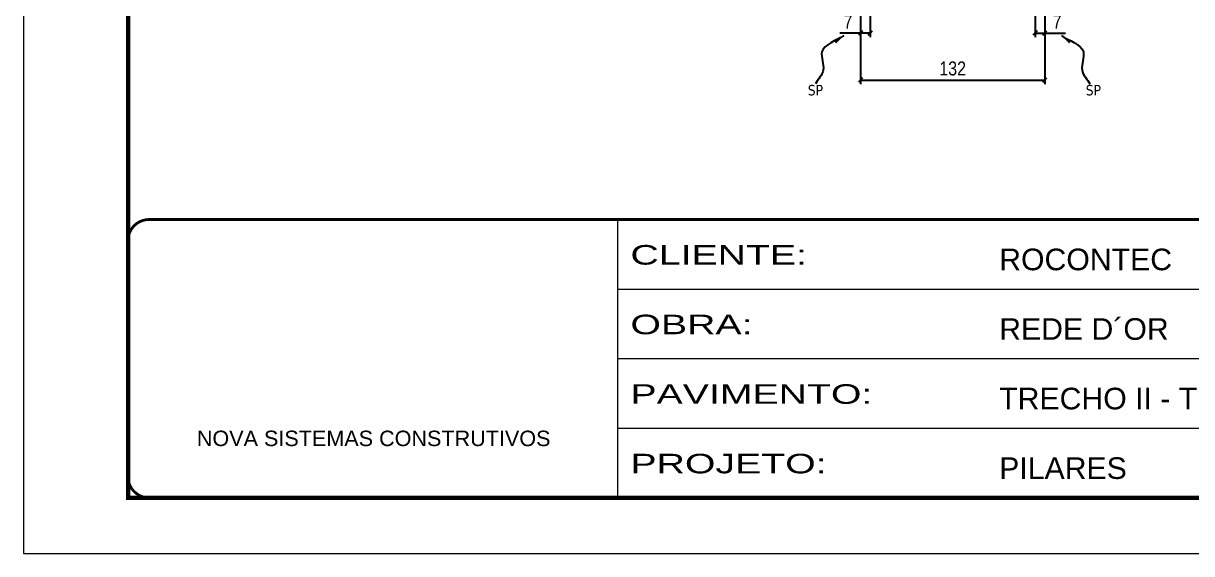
# Model space of a CAD drawing. Extents: x 1945 to 10875, y -3405 to 3369.
# Drawn here: x 3544 to 4380, y -1107 to -728 of the extents above; entities that cross this region are included whole.
import ezdxf

# ---------------------------------------------------------------- set-up
doc = ezdxf.new("R2010")
doc.units = 0
doc.linetypes.add('CONTINUO', pattern=[0])
doc.linetypes.add('DASHED', pattern=[0.75, 0.5, -0.25])
doc.layers.add('COTA', color=241, linetype='Continuous')
doc.layers.add('texto', color=7, linetype='Continuous')
doc.layers.add('Folhas', color=255, linetype='Continuous', lineweight=9)
doc.layers.add('SARRAFO DE PRESSAO', color=251, linetype='DASHED', lineweight=9)
doc.styles.add('ARIAL', font='arial.ttf')
doc.styles.add('COTA TECNICA', font='techl___.ttf', dxfattribs={"height": 10})
doc.styles.add('COTA TECNICA-50', font='techl___.ttf', dxfattribs={"height": 10})
doc.styles.get("Standard").update_dxf_attribs({"font": 'arial.ttf'})
doc.styles.add('Tecnologia', font='')
doc.styles.get('Tecnologia').set_extended_font_data('Forgotten Futurist')
doc.dimstyles.new('COTA PAINEL-50', dxfattribs={"dimtxt": 10, "dimasz": 3, "dimexe": 3, "dimexo": 3, "dimgap": 3, "dimtad": 1, "dimdec": 1, "dimzin": 12, "dimdsep": 46, "dimtxsty": 'COTA TECNICA-50', "dimblk1": 'OBLIQUE', "dimblk2": 'OBLIQUE', "dimsah": 1, "dimcen": 0.9, "dimclrd": 4, "dimclre": 4, "dimclrt": 240, "dimadec": 1, "dimazin": 3, "dimtfac": 1, "dimtdec": 1, "dimtmove": 0, "dimatfit": 3, "dimfxl": 1, "dimtolj": 1, "dimtzin": 12, "dimarcsym": 0})
doc.dimstyles.new('PAINEL', dxfattribs={"dimtxt": 10, "dimasz": 3, "dimexe": 3, "dimexo": 3, "dimgap": 3, "dimtad": 1, "dimdec": 1, "dimzin": 12, "dimdsep": 46, "dimtxsty": 'COTA TECNICA', "dimblk1": 'OBLIQUE', "dimblk2": 'OBLIQUE', "dimsah": 1, "dimcen": 0.9, "dimclrd": 4, "dimclre": 4, "dimclrt": 240, "dimadec": 1, "dimazin": 3, "dimtfac": 1, "dimtdec": 1, "dimtmove": 0, "dimatfit": 3, "dimfxl": 1, "dimtolj": 1, "dimtzin": 12, "dimarcsym": 0})
doc.dimstyles.get("Standard").update_dxf_attribs({"dimtxt": 0.18, "dimasz": 0.18, "dimexe": 0.18, "dimexo": 0.0625, "dimgap": 0.09, "dimtad": 0, "dimtih": 1, "dimtoh": 1, "dimdec": 4, "dimzin": 0, "dimdsep": 46, "dimtxsty": 'Standard', "dimcen": 0.09, "dimadec": 0, "dimazin": 0, "dimtfac": 1, "dimtdec": 4, "dimtofl": 0, "dimtmove": 0, "dimatfit": 3, "dimfxl": 1, "dimtolj": 1, "dimtzin": 0, "dimarcsym": 0})

# ---------------------------------------------------------------- blocks, each defined once
blk = doc.blocks.new('9999999999')
at = {"color": 30, "linetype": 'CONTINUO'}
for p, q in [((98564.56, 34230.21), (98564.56, 34429.45)), ((98564.56, 34379.64), (99583.98, 34379.64)), ((98564.56, 34329.83), (99487.98, 34329.83)), ((98564.56, 34280.02), (99487.98, 34280.02))]:
    blk.add_line(p, q, dxfattribs=at)
at = {"color": 30, "linetype": 'CONTINUO', "const_width": 2}
blk.add_lwpolyline([(99583.98, 34230.21), (99583.98, 34414.45, 0.414214), (99568.98, 34429.45), (98228.98, 34429.45, 0.414214), (98213.98, 34414.45), (98213.98, 34245.21, 0.414214), (98228.98, 34230.21), (99583.98, 34230.21)], format="xyb", dxfattribs=at)
at = {"layer": 'Folhas'}
blk.add_lwpolyline([(98138.98, 34190.21), (99623.98, 34190.21), (99623.98, 35240.21), (98138.98, 35240.21)], close=True, dxfattribs=at)
at = {"layer": 'Folhas', "color": 30, "const_width": 3}
blk.add_lwpolyline([(98213.98, 34230.21), (99583.98, 34230.21), (99583.98, 35200.21), (98213.98, 35200.21)], close=True, dxfattribs=at)
at = {"color": 7, "linetype": 'Continuous', "ltscale": 5, "style": 'ARIAL'}
for s, height, p in [('ROCONTEC', 15.483, (98837.68, 34393.13)), ('REDE D´OR', 15.483, (98837.68, 34343.32)), ('TRECHO II - TÉRREO', 15.4829, (98837.68, 34293.51)), ('NOVA SISTEMAS CONSTRUTIVOS', 11.0592, (98263.19, 34267.21)), ('PILARES', 15.483, (98837.68, 34243.7))]:
    blk.add_text(s, height=height, dxfattribs=at).set_placement(p)
at = {"layer": 'Folhas', "color": 7, "style": 'Tecnologia', "width": 1.5}
for s, p in [('CLIENTE:', (98573.65, 34397.17)), ('OBRA:', (98573.65, 34347.31)), ('PAVIMENTO:', (98573.65, 34297.5)), ('PROJETO:', (98573.65, 34247.69))]:
    blk.add_text(s, height=14, dxfattribs=at).set_placement(p)
blk = doc.blocks.new('_Oblique')
at = {"color": 0, "linetype": 'ByBlock', "lineweight": -2}
blk.add_line((-0.5, -0.5), (0.5, 0.5), dxfattribs=at)
blk = doc.blocks.new('*D180')
at = {"layer": 'COTA', "color": 4, "lineweight": -2, "transparency": 16777216}
for p, q in [((4143.07, -717.07), (4143.07, -771.24)), ((4275.07, -717.07), (4275.07, -771.24)), ((4143.07, -768.24), (4275.07, -768.24))]:
    blk.add_line(p, q, dxfattribs=at)
at = {"layer": 'Defpoints', "color": 0, "transparency": 16777216}
for p in [(4143.07, -714.07), (4275.07, -714.07), (4275.07, -768.24)]:
    blk.add_point(p, dxfattribs=at)
at = {"layer": 'COTA', "color": 4, "lineweight": -2, "transparency": 16777216, "xscale": 3, "yscale": 3, "zscale": 3, "rotation": 180}
blk.add_blockref('_Oblique', (4143.07, -768.24), dxfattribs=at)
at = {"layer": 'COTA', "color": 4, "lineweight": -2, "transparency": 16777216, "xscale": 3, "yscale": 3, "zscale": 3}
blk.add_blockref('_Oblique', (4275.07, -768.24), dxfattribs=at)
at = {"layer": 'COTA', "color": 240, "transparency": 16777216, "insert": (4209.07, -760.02), "char_height": 10, "attachment_point": 5, "style": 'COTA TECNICA'}
blk.add_mtext('\\A1;132', dxfattribs=at)
blk = doc.blocks.new('*D230')
at = {"layer": 'COTA', "color": 4, "lineweight": -2, "transparency": 16777216}
for p, q in [((4143.07, -719.07), (4143.07, -737.58)), ((4150.07, -717.07), (4150.07, -737.58)), ((4143.07, -734.58), (4128.34, -734.58)), ((4150.07, -734.58), (4143.07, -734.58))]:
    blk.add_line(p, q, dxfattribs=at)
at = {"layer": 'Defpoints', "color": 0, "transparency": 16777216}
for p in [(4143.07, -716.07), (4150.07, -714.07), (4143.07, -734.58)]:
    blk.add_point(p, dxfattribs=at)
at = {"layer": 'COTA', "color": 4, "lineweight": -2, "transparency": 16777216, "xscale": 3, "yscale": 3, "zscale": 3, "rotation": 180}
blk.add_blockref('_Oblique', (4143.07, -734.58), dxfattribs=at)
at = {"layer": 'COTA', "color": 4, "lineweight": -2, "transparency": 16777216, "xscale": 3, "yscale": 3, "zscale": 3}
blk.add_blockref('_Oblique', (4150.07, -734.58), dxfattribs=at)
at = {"layer": 'COTA', "color": 240, "transparency": 16777216, "insert": (4134.2, -726.5), "char_height": 10, "attachment_point": 5, "style": 'COTA TECNICA-50'}
blk.add_mtext('\\A1;7', dxfattribs=at)
blk = doc.blocks.new('*D231')
at = {"layer": 'COTA', "color": 4, "lineweight": -2, "transparency": 16777216}
for p, q in [((4268.07, -717.07), (4268.07, -737.58)), ((4275.07, -719.07), (4275.07, -737.58)), ((4268.07, -734.58), (4275.07, -734.58)), ((4275.07, -734.58), (4289.8, -734.58))]:
    blk.add_line(p, q, dxfattribs=at)
at = {"layer": 'Defpoints', "color": 0, "transparency": 16777216}
for p in [(4268.07, -714.07), (4275.07, -716.07), (4275.07, -734.58)]:
    blk.add_point(p, dxfattribs=at)
at = {"layer": 'COTA', "color": 4, "lineweight": -2, "transparency": 16777216, "xscale": 3, "yscale": 3, "zscale": 3, "rotation": 180}
blk.add_blockref('_Oblique', (4268.07, -734.58), dxfattribs=at)
at = {"layer": 'COTA', "color": 4, "lineweight": -2, "transparency": 16777216, "xscale": 3, "yscale": 3, "zscale": 3}
blk.add_blockref('_Oblique', (4275.07, -734.58), dxfattribs=at)
at = {"layer": 'COTA', "color": 240, "transparency": 16777216, "insert": (4283.93, -726.5), "char_height": 10, "attachment_point": 5, "style": 'COTA TECNICA-50'}
blk.add_mtext('\\A1;7', dxfattribs=at)

msp = doc.modelspace()

# ---------------------------------------------------------------- block references
at = {"layer": 'SARRAFO DE PRESSAO', "color": 6, "linetype": 'ByBlock'}
msp.add_blockref('9999999999', (-94595.27, -35297.56), dxfattribs=at)

# ---------------------------------------------------------------- texts
at = {"layer": 'texto', "color": 0, "char_height": 7.5, "attachment_point": 5}
for insert in [(4110.82, -775.56), (4309.84, -775.56)]:
    msp.add_mtext('{\\fTahoma|b0|i0|c0|p34;\\C4;SP}', dxfattribs=dict(at, insert=insert))

# ---------------------------------------------------------------- dimensions: what is measured, and where the dimension line sits
at = {"layer": 'COTA'}
dim = msp.add_linear_dim(base=(4143.07, -734.58), p1=(4150.07, -714.07), p2=(4143.07, -716.07), angle=180, dimstyle='COTA PAINEL-50', dxfattribs=at)
dim.commit()
dim.dimension.update_dxf_attribs({"geometry": '*D230', "text_midpoint": (4134.2, -726.5)})
dim = msp.add_linear_dim(base=(4275.07, -768.24), p1=(4143.07, -714.07), p2=(4275.07, -714.07), dimstyle='PAINEL', override={"dimarcsym": 2}, dxfattribs=at)
dim.commit()
dim.dimension.update_dxf_attribs({"geometry": '*D180', "text_midpoint": (4209.07, -760.02)})
dim = msp.add_linear_dim(base=(4275.07, -734.58), p1=(4268.07, -714.07), p2=(4275.07, -716.07), dimstyle='COTA PAINEL-50', dxfattribs=at)
dim.commit()
dim.dimension.update_dxf_attribs({"geometry": '*D231', "text_midpoint": (4283.93, -726.5)})

# ---------------------------------------------------------------- leaders
at = {"layer": 'COTA', "path_type": 1}
for points in [[(4131.24, -736.25), (4115.45, -748.08), (4116.38, -761.09), (4110.83, -770.87)], [(4286.9, -736.25), (4302.68, -748.08), (4301.76, -761.09), (4307.31, -770.87)]]:
    msp.add_leader(points, dimstyle='Standard', override={"dimasz": 8}, dxfattribs=at)

doc.saveas('drawing.dxf')
